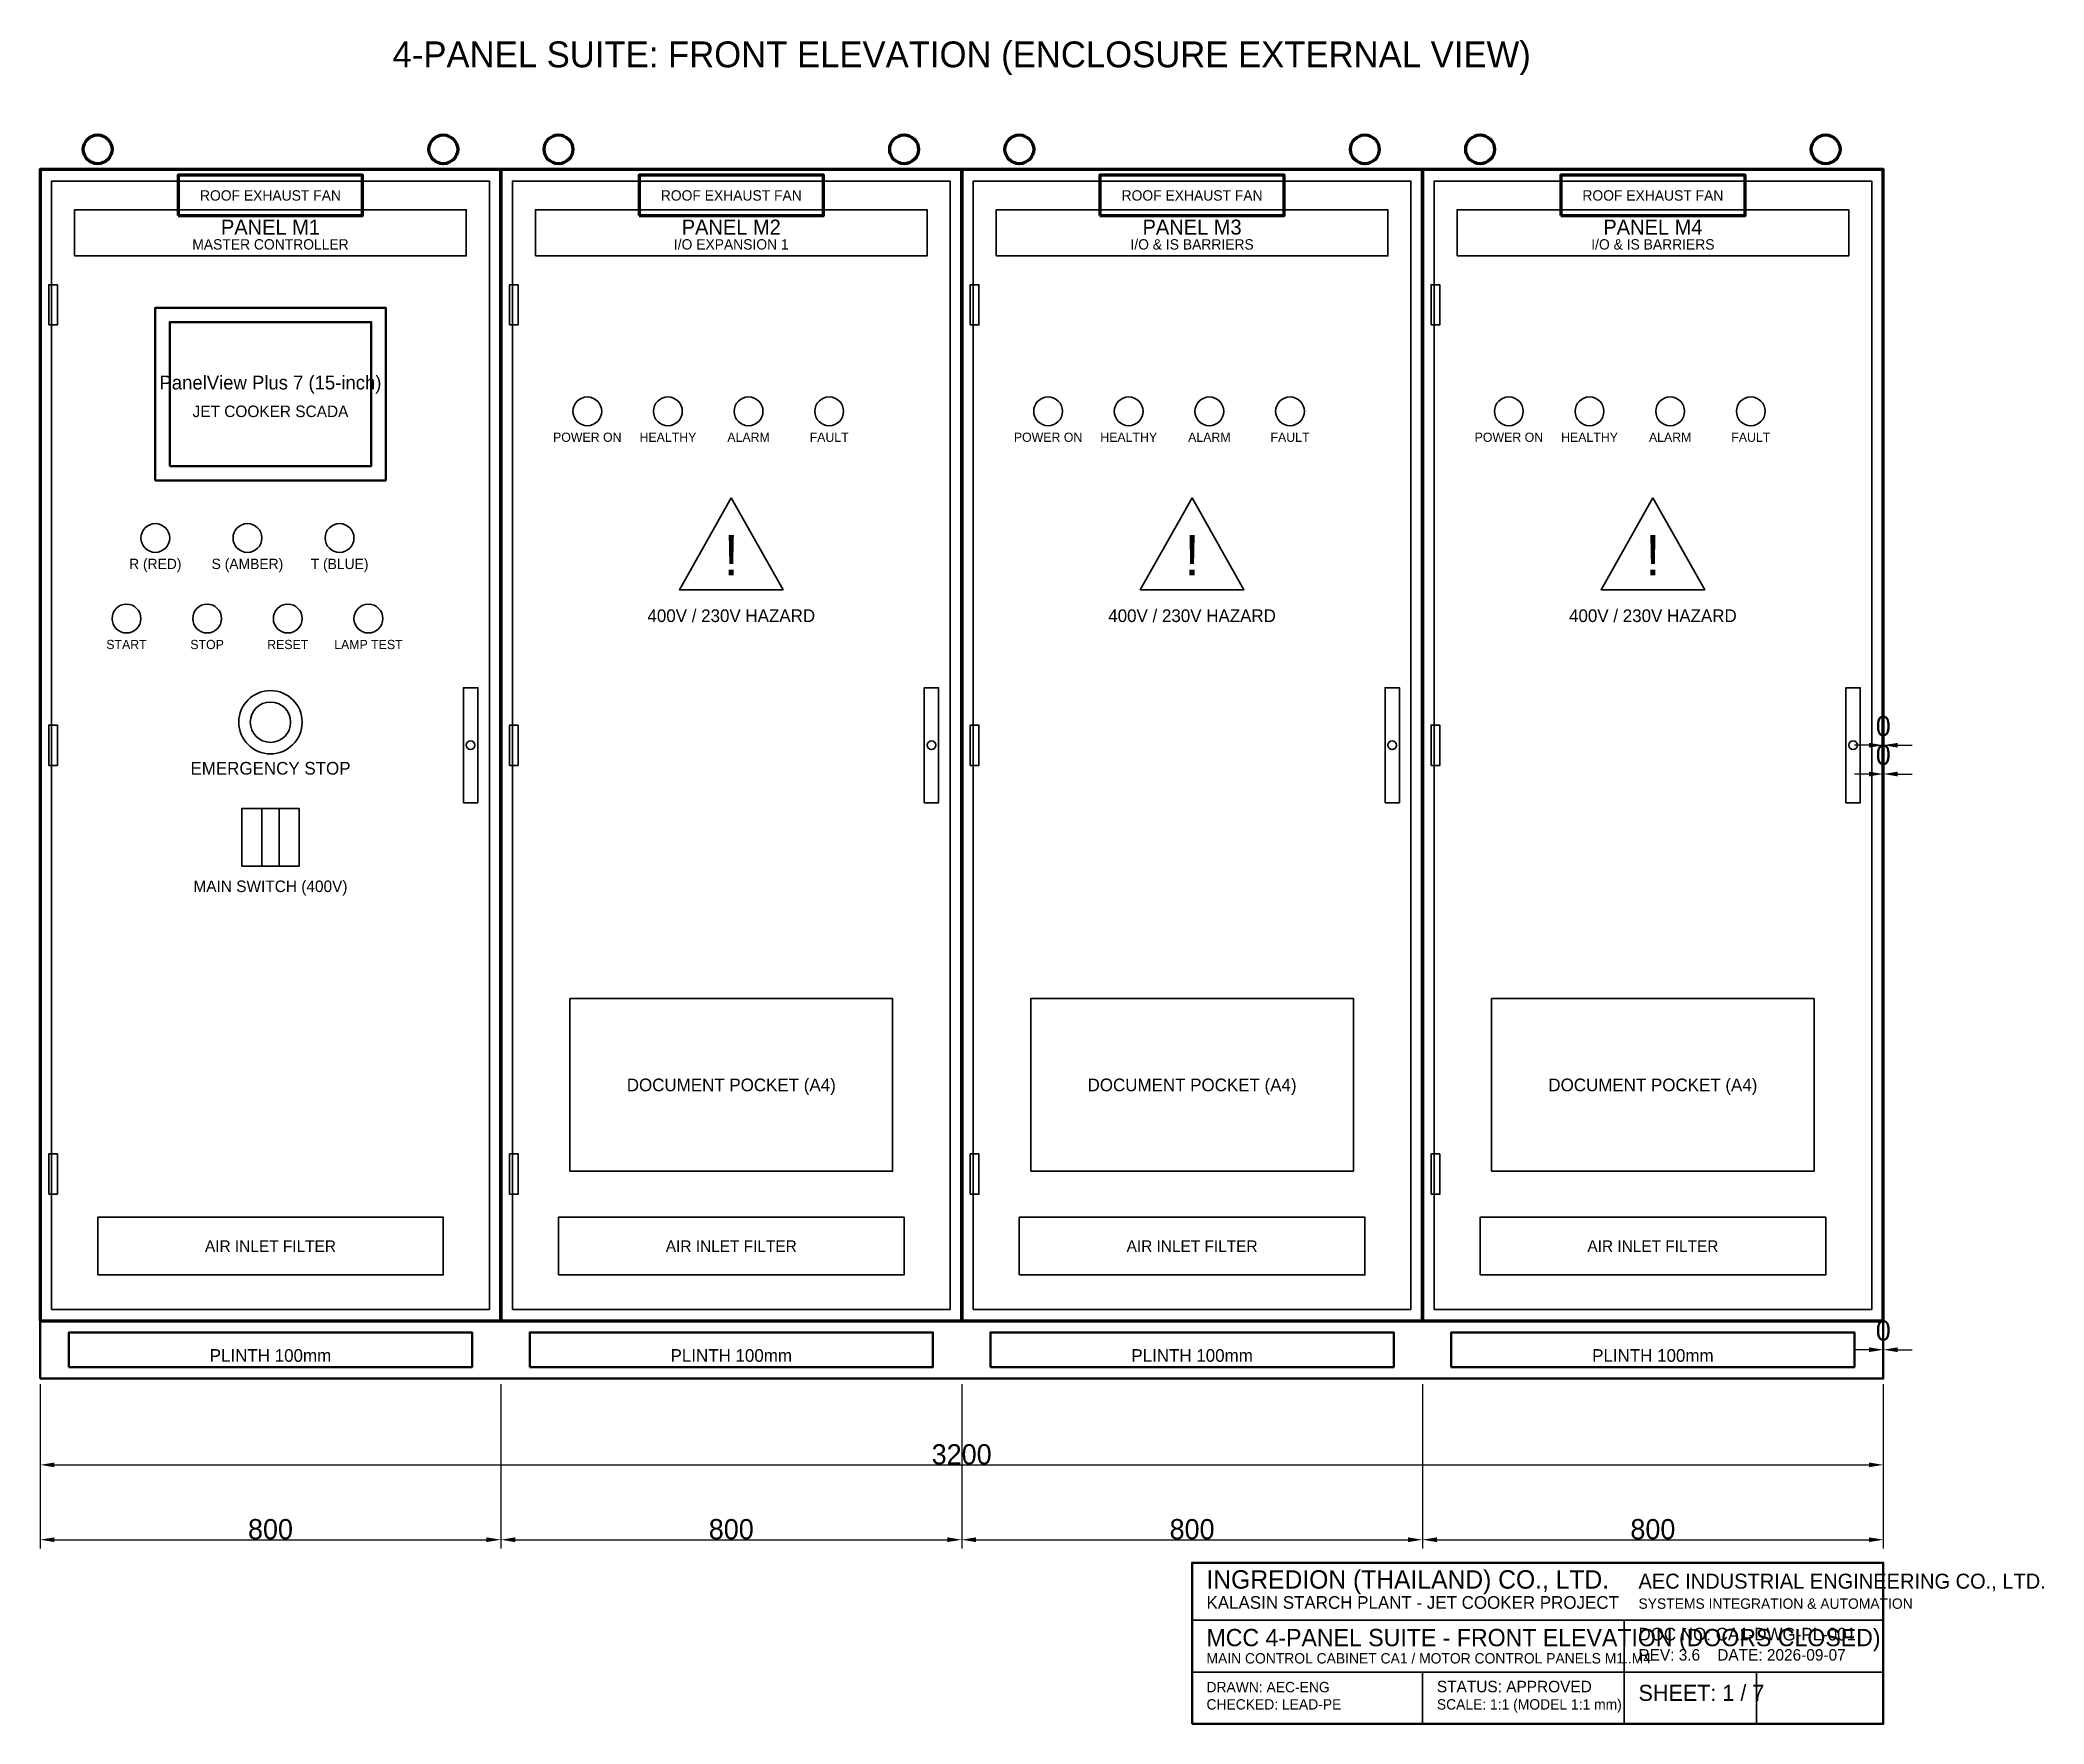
# Model space of a CAD drawing. Header units: millimetres. Extents: x 0 to 3479, y -600 to 2325.
import ezdxf
from ezdxf.enums import TextEntityAlignment as Align

# ---------------------------------------------------------------- set-up
doc = ezdxf.new("R2010")
doc.units = ezdxf.units.MM
for name, color, linetype, lineweight in [('0_BORDER', 7, 'Continuous', 50), ('0_TITLE_BLOCK', 4, 'Continuous', 35), ('BASE_PLINTH', 9, 'Continuous', 50), ('DIMENSIONS', 1, 'Continuous', 18), ('DOOR_COMPONENTS', 2, 'Continuous', 35), ('ENCL_DOOR', 8, 'Continuous', 35), ('ENCL_OUTLINE', 7, 'Continuous', 70), ('HMI_UNIT', 4, 'Continuous', 50), ('TEXT_HEADER', 4, 'Continuous', 35), ('TEXT_LABELS', 7, 'Continuous', 25)]:
    doc.layers.add(name, color=color, linetype=linetype, lineweight=lineweight)
doc.dimstyles.new('METRIC_MM', dxfattribs={"dimtxt": 35, "dimasz": 25, "dimexe": 15, "dimexo": 10, "dimtad": 1, "dimdec": 0, "dimcen": 2.5, "dimclrd": 1, "dimclre": 1, "dimclrt": 7, "dimazin": 3, "dimtfac": 1, "dimtmove": 0, "dimatfit": 3})

msp = doc.modelspace()

# ---------------------------------------------------------------- linework, layer by layer
at = {"layer": '0_BORDER'}
msp.add_lwpolyline([(2000, -600), (3200, -600), (3200, -320), (2000, -320)], close=True, dxfattribs=at)
at = {"layer": '0_TITLE_BLOCK'}
for p, q in [((2000, -420), (3200, -420)), ((2750, -600), (2750, -420)), ((2000, -510), (3200, -510)), ((2400, -600), (2400, -510)), ((2980, -600), (2980, -510))]:
    msp.add_line(p, q, dxfattribs=at)
for points in [[(60, 1950), (740, 1950), (740, 2030), (60, 2030)], [(860, 1950), (1540, 1950), (1540, 2030), (860, 2030)], [(1660, 1950), (2340, 1950), (2340, 2030), (1660, 2030)], [(2460, 1950), (3140, 1950), (3140, 2030), (2460, 2030)]]:
    msp.add_lwpolyline(points, close=True, dxfattribs=at)
at = {"layer": 'BASE_PLINTH'}
for points in [[(0, 0), (3200, 0), (3200, 100), (0, 100)], [(50, 20), (750, 20), (750, 80), (50, 80)], [(850, 20), (1550, 20), (1550, 80), (850, 80)], [(1650, 20), (2350, 20), (2350, 80), (1650, 80)], [(2450, 20), (3150, 20), (3150, 80), (2450, 80)]]:
    msp.add_lwpolyline(points, close=True, dxfattribs=at)
at = {"layer": 'DOOR_COMPONENTS'}
for points in [[(1200, 1530), (1110, 1370), (1290, 1370)], [(2000, 1530), (1910, 1370), (2090, 1370)], [(2800, 1530), (2710, 1370), (2890, 1370)], [(735, 1000), (760, 1000), (760, 1200), (735, 1200)], [(1535, 1000), (1560, 1000), (1560, 1200), (1535, 1200)], [(2335, 1000), (2360, 1000), (2360, 1200), (2335, 1200)], [(3135, 1000), (3160, 1000), (3160, 1200), (3135, 1200)], [(350, 890), (450, 890), (450, 990), (350, 990)], [(385, 890), (415, 890), (415, 990), (385, 990)], [(920, 360), (1480, 360), (1480, 660), (920, 660)], [(1720, 360), (2280, 360), (2280, 660), (1720, 660)], [(2520, 360), (3080, 360), (3080, 660), (2520, 660)], [(100, 180), (700, 180), (700, 280), (100, 280)], [(900, 180), (1500, 180), (1500, 280), (900, 280)], [(1700, 180), (2300, 180), (2300, 280), (1700, 280)], [(2500, 180), (3100, 180), (3100, 280), (2500, 280)]]:
    msp.add_lwpolyline(points, close=True, dxfattribs=at)
for centre, radius in [((950, 1680), 25), ((1090, 1680), 25), ((1230, 1680), 25), ((1370, 1680), 25), ((1750, 1680), 25), ((1890, 1680), 25), ((2030, 1680), 25), ((2170, 1680), 25), ((2550, 1680), 25), ((2690, 1680), 25), ((2830, 1680), 25), ((2970, 1680), 25), ((200, 1460), 25), ((360, 1460), 25), ((520, 1460), 25), ((150, 1320), 25), ((290, 1320), 25), ((430, 1320), 25), ((570, 1320), 25), ((400, 1140), 55), ((400, 1140), 35), ((747.5, 1100), 7.5), ((1547.5, 1100), 7.5), ((2347.5, 1100), 7.5), ((3147.5, 1100), 7.5)]:
    msp.add_circle(centre, radius, dxfattribs=at)
at = {"layer": 'ENCL_DOOR'}
for points in [[(20, 120), (780, 120), (780, 2080), (20, 2080)], [(820, 120), (1580, 120), (1580, 2080), (820, 2080)], [(1620, 120), (2380, 120), (2380, 2080), (1620, 2080)], [(2420, 120), (3180, 120), (3180, 2080), (2420, 2080)], [(15, 1830), (30, 1830), (30, 1900), (15, 1900)], [(815, 1830), (830, 1830), (830, 1900), (815, 1900)], [(1615, 1830), (1630, 1830), (1630, 1900), (1615, 1900)], [(2415, 1830), (2430, 1830), (2430, 1900), (2415, 1900)], [(15, 1065), (30, 1065), (30, 1135), (15, 1135)], [(815, 1065), (830, 1065), (830, 1135), (815, 1135)], [(1615, 1065), (1630, 1065), (1630, 1135), (1615, 1135)], [(2415, 1065), (2430, 1065), (2430, 1135), (2415, 1135)], [(15, 320), (30, 320), (30, 390), (15, 390)], [(815, 320), (830, 320), (830, 390), (815, 390)], [(1615, 320), (1630, 320), (1630, 390), (1615, 390)], [(2415, 320), (2430, 320), (2430, 390), (2415, 390)]]:
    msp.add_lwpolyline(points, close=True, dxfattribs=at)
at = {"layer": 'ENCL_OUTLINE'}
for points in [[(0, 100), (800, 100), (800, 2100), (0, 2100)], [(240, 2020), (560, 2020), (560, 2090), (240, 2090)], [(800, 100), (1600, 100), (1600, 2100), (800, 2100)], [(1040, 2020), (1360, 2020), (1360, 2090), (1040, 2090)], [(1600, 100), (2400, 100), (2400, 2100), (1600, 2100)], [(1840, 2020), (2160, 2020), (2160, 2090), (1840, 2090)], [(2400, 100), (3200, 100), (3200, 2100), (2400, 2100)], [(2640, 2020), (2960, 2020), (2960, 2090), (2640, 2090)]]:
    msp.add_lwpolyline(points, close=True, dxfattribs=at)
for centre in [(100, 2135), (700, 2135), (900, 2135), (1500, 2135), (1700, 2135), (2300, 2135), (2500, 2135), (3100, 2135)]:
    msp.add_circle(centre, 25, dxfattribs=at)
at = {"layer": 'HMI_UNIT'}
for points in [[(200, 1560), (600, 1560), (600, 1860), (200, 1860)], [(225, 1585), (575, 1585), (575, 1835), (225, 1835)]]:
    msp.add_lwpolyline(points, close=True, dxfattribs=at)

# ---------------------------------------------------------------- texts
at = {"layer": 'TEXT_HEADER'}
for s, height, p in [('4-PANEL SUITE: FRONT ELEVATION (ENCLOSURE EXTERNAL VIEW)', 45, (1600, 2300)), ('PANEL M1', 26, (400, 2000)), ('PANEL M2', 26, (1200, 2000)), ('PANEL M3', 26, (2000, 2000)), ('PANEL M4', 26, (2800, 2000)), ('PanelView Plus 7 (15-inch)', 24, (400, 1730)), ('!', 70, (1200, 1430)), ('!', 70, (2000, 1430)), ('!', 70, (2800, 1430)), ('400V / 230V HAZARD', 22, (1200, 1325)), ('400V / 230V HAZARD', 22, (2000, 1325)), ('400V / 230V HAZARD', 22, (2800, 1325)), ('EMERGENCY STOP', 22, (400, 1060))]:
    msp.add_text(s, height=height, dxfattribs=at).set_placement(p, align=Align.MIDDLE_CENTER)
for s, height, p in [('INGREDION (THAILAND) CO., LTD.', 32, (2025, -365)), ('AEC INDUSTRIAL ENGINEERING CO., LTD.', 26, (2775, -365)), ('MCC 4-PANEL SUITE - FRONT ELEVATION (DOORS CLOSED)', 30, (2025, -465)), ('STATUS: APPROVED', 20, (2425, -545)), ('SHEET: 1 / 7', 28, (2775, -560))]:
    msp.add_text(s, height=height, dxfattribs=at).set_placement(p)
at = {"layer": 'TEXT_LABELS'}
for s, height, p in [('ROOF EXHAUST FAN', 18, (400, 2055)), ('ROOF EXHAUST FAN', 18, (1200, 2055)), ('ROOF EXHAUST FAN', 18, (2000, 2055)), ('ROOF EXHAUST FAN', 18, (2800, 2055)), ('MASTER CONTROLLER', 18, (400, 1970)), ('I/O EXPANSION 1', 18, (1200, 1970)), ('I/O & IS BARRIERS', 18, (2000, 1970)), ('I/O & IS BARRIERS', 18, (2800, 1970)), ('JET COOKER SCADA', 20, (400, 1680)), ('POWER ON', 16, (950, 1635)), ('HEALTHY', 16, (1090, 1635)), ('ALARM', 16, (1230, 1635)), ('FAULT', 16, (1370, 1635)), ('POWER ON', 16, (1750, 1635)), ('HEALTHY', 16, (1890, 1635)), ('ALARM', 16, (2030, 1635)), ('FAULT', 16, (2170, 1635)), ('POWER ON', 16, (2550, 1635)), ('HEALTHY', 16, (2690, 1635)), ('ALARM', 16, (2830, 1635)), ('FAULT', 16, (2970, 1635)), ('R (RED)', 18, (200, 1415)), ('S (AMBER)', 18, (360, 1415)), ('T (BLUE)', 18, (520, 1415)), ('START', 16, (150, 1275)), ('STOP', 16, (290, 1275)), ('RESET', 16, (430, 1275)), ('LAMP TEST', 16, (570, 1275)), ('MAIN SWITCH (400V)', 20, (400, 855)), ('DOCUMENT POCKET (A4)', 22, (1200, 510)), ('DOCUMENT POCKET (A4)', 22, (2000, 510)), ('DOCUMENT POCKET (A4)', 22, (2800, 510)), ('AIR INLET FILTER', 20, (400, 230)), ('AIR INLET FILTER', 20, (1200, 230)), ('AIR INLET FILTER', 20, (2000, 230)), ('AIR INLET FILTER', 20, (2800, 230)), ('PLINTH 100mm', 22, (400, 40)), ('PLINTH 100mm', 22, (1200, 40)), ('PLINTH 100mm', 22, (2000, 40)), ('PLINTH 100mm', 22, (2800, 40))]:
    msp.add_text(s, height=height, dxfattribs=at).set_placement(p, align=Align.MIDDLE_CENTER)
for s, height, p in [('KALASIN STARCH PLANT - JET COOKER PROJECT', 22, (2025, -400)), ('SYSTEMS INTEGRATION & AUTOMATION', 18, (2775, -400)), ('DOC NO: CA1-DWG-PL-001', 22, (2775, -455)), ('MAIN CONTROL CABINET CA1 / MOTOR CONTROL PANELS M1..M4', 18, (2025, -495)), ('REV: 3.6    DATE: 2026-09-07', 20, (2775, -490)), ('DRAWN: AEC-ENG', 18, (2025, -545)), ('SCALE: 1:1 (MODEL 1:1 mm)', 18, (2425, -575)), ('CHECKED: LEAD-PE', 18, (2025, -575))]:
    msp.add_text(s, height=height, dxfattribs=at).set_placement(p)

# ---------------------------------------------------------------- dimensions: what is measured, and where the dimension line sits
at = {"layer": 'DIMENSIONS'}
for base, p1, p2 in [((3200, 1100), (3200, 100), (3200, 2100)), ((3200, 1050), (3200, 0), (3200, 2100)), ((3200, 50), (3200, 0), (3200, 100)), ((0, -150), (0, 0), (3200, 0)), ((0, -280), (0, 0), (800, 0)), ((800, -280), (800, 0), (1600, 0)), ((1600, -280), (1600, 0), (2400, 0)), ((2400, -280), (2400, 0), (3200, 0))]:
    msp.add_linear_dim(base=base, p1=p1, p2=p2, dimstyle='METRIC_MM', dxfattribs=at).render()

doc.saveas('drawing.dxf')
